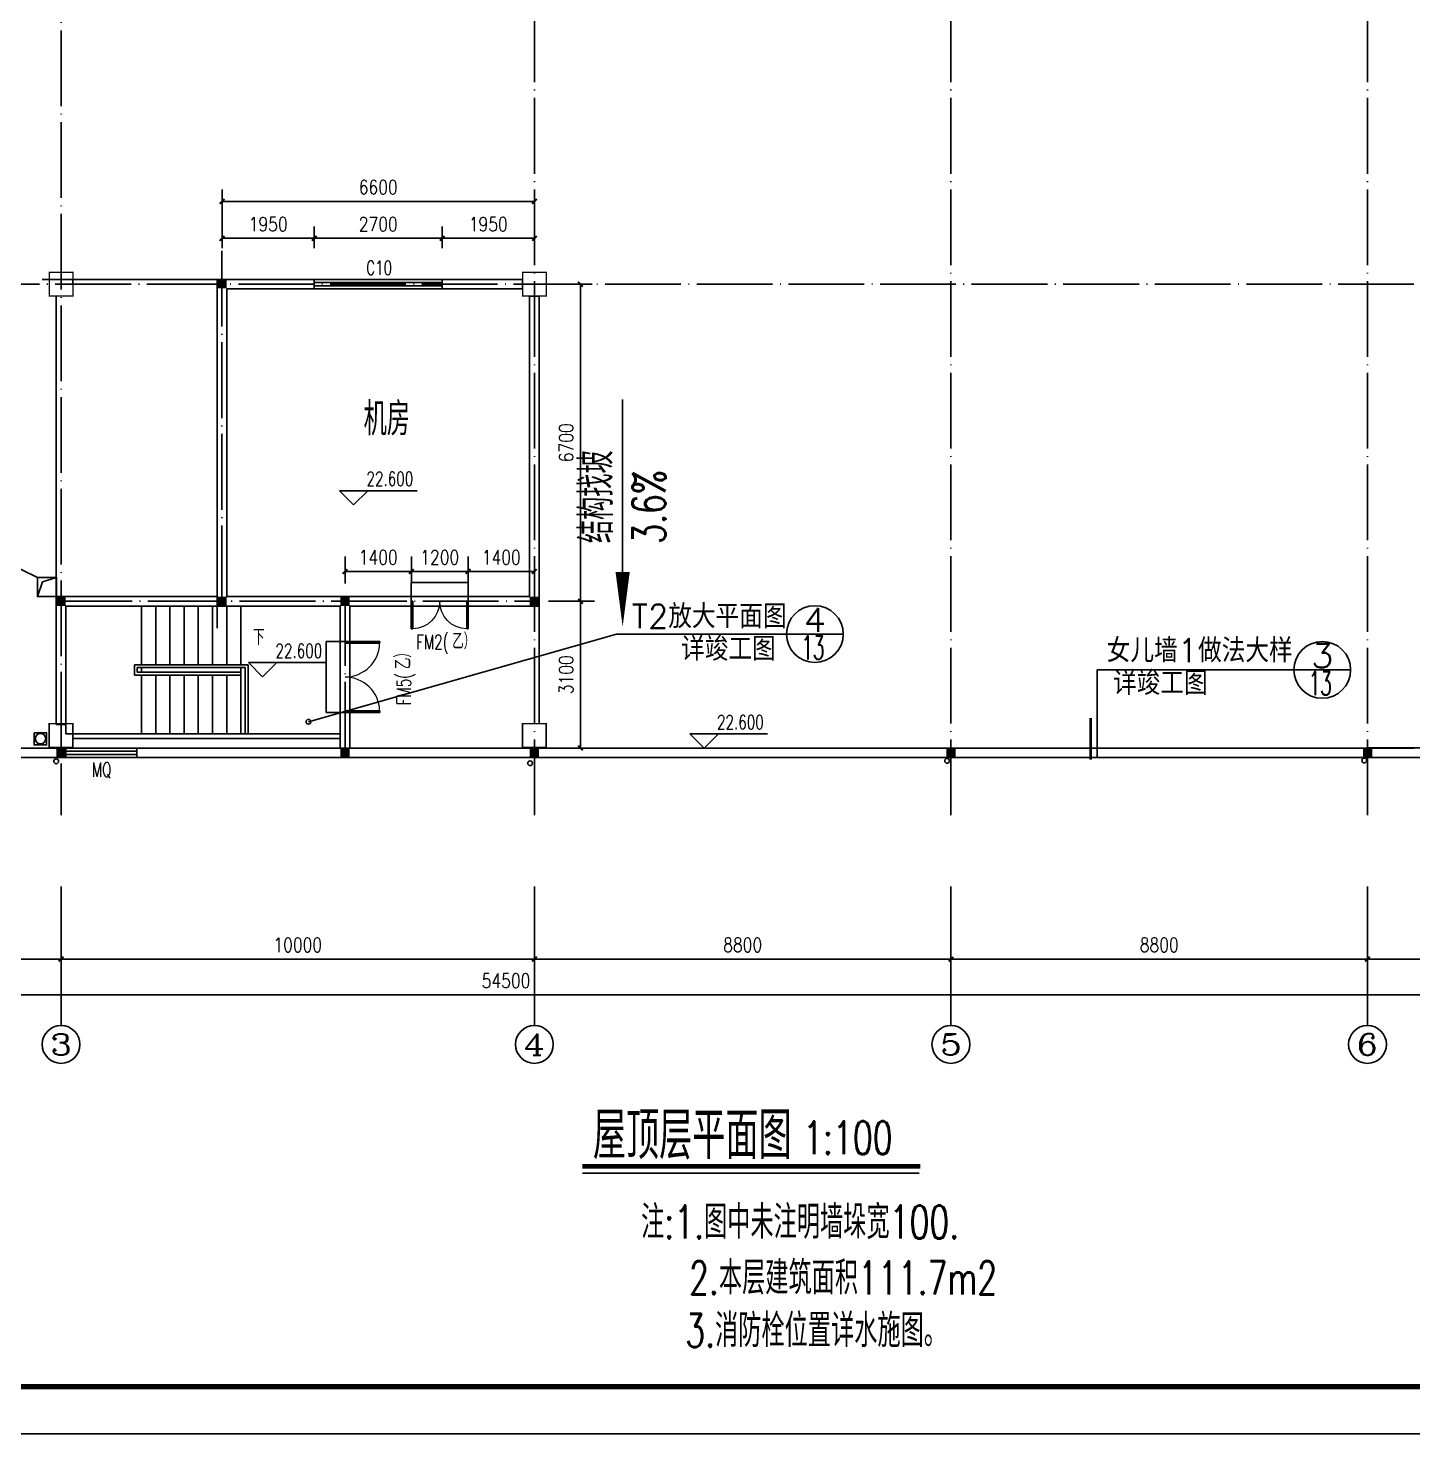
# Model space of a CAD drawing. Header units: millimetres. Extents: x 591771 to 1936534, y -622016 to 355666.
# Drawn here: x 623420 to 652675, y 34814 to 64514 of the extents above; entities that cross this region are included whole.
import ezdxf
from ezdxf.enums import TextEntityAlignment as Align

# ---------------------------------------------------------------- set-up
doc = ezdxf.new("R2010")
doc.units = ezdxf.units.MM
doc.header["$LTSCALE"] = 80
doc.linetypes.add('DOTE', pattern=[2.42, 2, -0.2, 0.02, -0.2])
for name, color, linetype in [('3T_WOOD', 230, 'Continuous'), ('\\M+5BDA8-\\M+5B1EA\\M+5B8DF', 3, 'Continuous'), ('\\M+5BDA8-\\M+5B3DF\\M+5B4E7', 3, 'Continuous'), ('\\M+5BDA8-\\M+5B4B0', 4, 'Continuous'), ('\\M+5BDA8-\\M+5BCFD\\M+5CDB7', 3, 'Continuous'), ('\\M+5BDA8-\\M+5C2A5\\M+5CCDD', 2, 'Continuous'), ('\\M+5BDA8-\\M+5C3C5', 4, 'Continuous'), ('\\M+5BDA8-\\M+5C3C5\\M+5B4B0\\M+5B1E0\\M+5BAC5', 7, 'Continuous'), ('\\M+5BDA8-\\M+5C7BD-\\M+5D7A9', 31, 'Continuous'), ('\\M+5BDA8-\\M+5D6E1', 17, 'DOTE'), ('\\M+5BDA8-\\M+5D6E1-\\M+5B1EA\\M+5D7A2', 3, 'Continuous'), ('\\M+5C1A2\\M+5C3E6\\M+5CFDF\\M+5CCF51', 7, 'Continuous'), ('\\M+5C1A2\\M+5C3E6\\M+5CFDF\\M+5CCF55', 140, 'Continuous'), ('\\M+5C1A2\\M+5C3E6\\M+5CFF4\\M+5CCF53', 252, 'Continuous'), ('\\M+5CDBC\\M+5BFF2', 252, 'Continuous'), ('\\M+5CEDD\\M+5C3E6\\M+5C0B8\\M+5B8CB', 2, 'Continuous'), ('AXIS', 3, 'Continuous'), ('AXIS_TEXT', 7, 'Continuous'), ('PUB_TEXT', 7, 'Continuous'), ('STAIR', 2, 'Continuous'), ('VPIPE-\\M+5D3EA\\M+5CBAE', 4, 'TG_Y'), ('WALL', 31, 'Continuous'), ('WINDOW_TEXT', 7, 'Continuous')]:
    doc.layers.add(name, color=color, linetype=linetype)
doc.styles.add('_HZTXT', font='txt.shx', dxfattribs={"width": 0.8, "bigfont": 'hztxt.shx'})
doc.styles.add('A-AXIS-LABEL', font='COMPLEX', dxfattribs={"bigfont": 'GBCBIG'})
doc.styles.add('A-STANDARD', font='SIMPLEX', dxfattribs={"bigfont": 'GBCBIG'})
doc.styles.add('A-WIN-LABEL', font='SIMPLEX', dxfattribs={"bigfont": 'GBCBIG'})
doc.styles.add('COMPLEX', font='COMPLEX')
doc.styles.add('DIM_FONT', font='SIMPLEX.shx', dxfattribs={"width": 0.8})
doc.styles.add('TG_LINETYPE', font='SIMPLEX', dxfattribs={"width": 0.75, "height": 2.5, "bigfont": 'HZTXT'})
doc.linetypes.add('TG_Y', pattern='A,2,-0.3,["Y",TG_LINETYPE,S=0.1,R=0,X=-0.23,Y=-0.15],0', length=2.3)
doc.dimstyles.new('DIMN', dxfattribs={"dimtxt": 300, "dimasz": 100, "dimexe": 250, "dimexo": 300, "dimgap": 150, "dimtad": 1, "dimdec": 0, "dimzin": 0, "dimdsep": 46, "dimtxsty": 'DIM_FONT', "dimblk": 'ARCHTICK', "dimcen": 0.09, "dimclrt": 7, "dimazin": 2, "dimtfac": 1, "dimtdec": 0, "dimtix": 1, "dimtmove": 2, "dimatfit": 3, "dimldrblk": 'ARCHTICK', "dimfxl": 0, "dimtolj": 1, "dimtzin": 0, "dimarcsym": 0})

# ---------------------------------------------------------------- blocks, each defined once
blk = doc.blocks.new('\\M+5CBAE\\M+5F4A4\\M+5BBFE')
at = {"layer": '\\M+5CEDD\\M+5C3E6\\M+5C0B8\\M+5B8CB', "linetype": 'ByBlock'}
blk.add_lwpolyline([(-385207, -521746), (-385075, -521746), (-385075, -521875), (-385207, -521875)], close=True, dxfattribs=at)
at = {"layer": 'AXIS'}
blk.add_circle((-385140, -521809), 55, dxfattribs=at)
blk = doc.blocks.new('_ArchTick')
at = {"color": 0, "linetype": 'ByBlock', "const_width": 0.4}
blk.add_lwpolyline([(-0.5, -0.5), (0.5, 0.5)], dxfattribs=at)
blk = doc.blocks.new('*D230')
at = {"layer": '\\M+5BDA8-\\M+5B3DF\\M+5B4E7', "color": 0, "lineweight": -2, "transparency": 16777216}
for p, q in [((627516, 59864), (627516, 61104)), ((634116, 59864), (634116, 61104)), ((627516, 60854), (634116, 60854))]:
    blk.add_line(p, q, dxfattribs=at)
at = {"layer": 'Defpoints', "color": 0, "transparency": 16777216}
for p in [(634116, 60854), (627516, 59564), (634116, 59564)]:
    blk.add_point(p, dxfattribs=at)
at = {"layer": '\\M+5BDA8-\\M+5B3DF\\M+5B4E7', "color": 0, "lineweight": -2, "transparency": 16777216, "xscale": 100, "yscale": 100, "zscale": 100, "rotation": 180}
blk.add_blockref('_ArchTick', (627516, 60854), dxfattribs=at)
at = {"layer": '\\M+5BDA8-\\M+5B3DF\\M+5B4E7', "color": 0, "lineweight": -2, "transparency": 16777216, "xscale": 100, "yscale": 100, "zscale": 100}
blk.add_blockref('_ArchTick', (634116, 60854), dxfattribs=at)
at = {"layer": '\\M+5BDA8-\\M+5B3DF\\M+5B4E7', "color": 7, "transparency": 16777216, "insert": (630816, 61154), "char_height": 300, "attachment_point": 5, "style": 'DIM_FONT'}
blk.add_mtext('\\A1;6600', dxfattribs=at)
blk = doc.blocks.new('*D337')
at = {"layer": '\\M+5BDA8-\\M+5B3DF\\M+5B4E7', "color": 0, "lineweight": -2, "transparency": 16777216}
for p, q in [((634416, 59104), (635338, 59104)), ((635088, 52404), (635088, 59104)), ((634416, 52404), (635338, 52404))]:
    blk.add_line(p, q, dxfattribs=at)
at = {"layer": 'Defpoints', "color": 0, "transparency": 16777216}
for p in [(634116, 59104), (635088, 59104), (634116, 52404)]:
    blk.add_point(p, dxfattribs=at)
at = {"layer": '\\M+5BDA8-\\M+5B3DF\\M+5B4E7', "color": 0, "lineweight": -2, "transparency": 16777216, "xscale": 100, "yscale": 100, "zscale": 100}
for p, rotation in [((635088, 59104), 90), ((635088, 52404), 270)]:
    blk.add_blockref('_ArchTick', p, dxfattribs=dict(at, rotation=rotation))
at = {"layer": '\\M+5BDA8-\\M+5B3DF\\M+5B4E7', "color": 7, "transparency": 16777216, "insert": (634788, 55754), "char_height": 300, "attachment_point": 5, "rotation": 90, "style": 'DIM_FONT'}
blk.add_mtext('\\A1;6700', dxfattribs=at)
blk = doc.blocks.new('*D338')
at = {"layer": '\\M+5BDA8-\\M+5B3DF\\M+5B4E7', "color": 0, "lineweight": -2, "transparency": 16777216}
for p, q in [((630116, 53351), (630116, 52784)), ((631516, 53351), (631516, 52784)), ((630116, 53034), (631516, 53034))]:
    blk.add_line(p, q, dxfattribs=at)
at = {"layer": 'Defpoints', "color": 0, "transparency": 16777216}
for p in [(630116, 53651), (631516, 53651), (631516, 53034)]:
    blk.add_point(p, dxfattribs=at)
at = {"layer": '\\M+5BDA8-\\M+5B3DF\\M+5B4E7', "color": 0, "lineweight": -2, "transparency": 16777216, "xscale": 100, "yscale": 100, "zscale": 100, "rotation": 180}
blk.add_blockref('_ArchTick', (630116, 53034), dxfattribs=at)
at = {"layer": '\\M+5BDA8-\\M+5B3DF\\M+5B4E7', "color": 0, "lineweight": -2, "transparency": 16777216, "xscale": 100, "yscale": 100, "zscale": 100}
blk.add_blockref('_ArchTick', (631516, 53034), dxfattribs=at)
at = {"layer": '\\M+5BDA8-\\M+5B3DF\\M+5B4E7', "color": 7, "transparency": 16777216, "insert": (630816, 53334), "char_height": 300, "attachment_point": 5, "style": 'DIM_FONT'}
blk.add_mtext('\\A1;1400', dxfattribs=at)
blk = doc.blocks.new('*D339')
at = {"layer": '\\M+5BDA8-\\M+5B3DF\\M+5B4E7', "color": 0, "lineweight": -2, "transparency": 16777216}
for p, q in [((631516, 53351), (631516, 52784)), ((632716, 53351), (632716, 52784)), ((631516, 53034), (632716, 53034))]:
    blk.add_line(p, q, dxfattribs=at)
at = {"layer": 'Defpoints', "color": 0, "transparency": 16777216}
for p in [(631516, 53651), (632716, 53651), (632716, 53034)]:
    blk.add_point(p, dxfattribs=at)
at = {"layer": '\\M+5BDA8-\\M+5B3DF\\M+5B4E7', "color": 0, "lineweight": -2, "transparency": 16777216, "xscale": 100, "yscale": 100, "zscale": 100, "rotation": 180}
blk.add_blockref('_ArchTick', (631516, 53034), dxfattribs=at)
at = {"layer": '\\M+5BDA8-\\M+5B3DF\\M+5B4E7', "color": 0, "lineweight": -2, "transparency": 16777216, "xscale": 100, "yscale": 100, "zscale": 100}
blk.add_blockref('_ArchTick', (632716, 53034), dxfattribs=at)
at = {"layer": '\\M+5BDA8-\\M+5B3DF\\M+5B4E7', "color": 7, "transparency": 16777216, "insert": (632116, 53334), "char_height": 300, "attachment_point": 5, "style": 'DIM_FONT'}
blk.add_mtext('\\A1;1200', dxfattribs=at)
blk = doc.blocks.new('*D340')
at = {"layer": '\\M+5BDA8-\\M+5B3DF\\M+5B4E7', "color": 0, "lineweight": -2, "transparency": 16777216}
for p, q in [((632716, 53351), (632716, 52784)), ((634116, 53351), (634116, 52784)), ((632716, 53034), (634116, 53034))]:
    blk.add_line(p, q, dxfattribs=at)
at = {"layer": 'Defpoints', "color": 0, "transparency": 16777216}
for p in [(632716, 53651), (634116, 53651), (634116, 53034)]:
    blk.add_point(p, dxfattribs=at)
at = {"layer": '\\M+5BDA8-\\M+5B3DF\\M+5B4E7', "color": 0, "lineweight": -2, "transparency": 16777216, "xscale": 100, "yscale": 100, "zscale": 100, "rotation": 180}
blk.add_blockref('_ArchTick', (632716, 53034), dxfattribs=at)
at = {"layer": '\\M+5BDA8-\\M+5B3DF\\M+5B4E7', "color": 0, "lineweight": -2, "transparency": 16777216, "xscale": 100, "yscale": 100, "zscale": 100}
blk.add_blockref('_ArchTick', (634116, 53034), dxfattribs=at)
at = {"layer": '\\M+5BDA8-\\M+5B3DF\\M+5B4E7', "color": 7, "transparency": 16777216, "insert": (633416, 53334), "char_height": 300, "attachment_point": 5, "style": 'DIM_FONT'}
blk.add_mtext('\\A1;1400', dxfattribs=at)
blk = doc.blocks.new('*D341')
at = {"layer": '\\M+5BDA8-\\M+5B3DF\\M+5B4E7', "color": 0, "lineweight": -2, "transparency": 16777216}
for p, q in [((627516, 59864), (627516, 60323)), ((629466, 59864), (629466, 60323)), ((627516, 60073), (629466, 60073))]:
    blk.add_line(p, q, dxfattribs=at)
at = {"layer": 'Defpoints', "color": 0, "transparency": 16777216}
for p in [(629466, 60073), (627516, 59564), (629466, 59564)]:
    blk.add_point(p, dxfattribs=at)
at = {"layer": '\\M+5BDA8-\\M+5B3DF\\M+5B4E7', "color": 0, "lineweight": -2, "transparency": 16777216, "xscale": 100, "yscale": 100, "zscale": 100, "rotation": 180}
blk.add_blockref('_ArchTick', (627516, 60073), dxfattribs=at)
at = {"layer": '\\M+5BDA8-\\M+5B3DF\\M+5B4E7', "color": 0, "lineweight": -2, "transparency": 16777216, "xscale": 100, "yscale": 100, "zscale": 100}
blk.add_blockref('_ArchTick', (629466, 60073), dxfattribs=at)
at = {"layer": '\\M+5BDA8-\\M+5B3DF\\M+5B4E7', "color": 7, "transparency": 16777216, "insert": (628491, 60373), "char_height": 300, "attachment_point": 5, "style": 'DIM_FONT'}
blk.add_mtext('\\A1;1950', dxfattribs=at)
blk = doc.blocks.new('*D342')
at = {"layer": '\\M+5BDA8-\\M+5B3DF\\M+5B4E7', "color": 0, "lineweight": -2, "transparency": 16777216}
for p, q in [((629466, 59864), (629466, 60323)), ((632166, 59864), (632166, 60323)), ((629466, 60073), (632166, 60073))]:
    blk.add_line(p, q, dxfattribs=at)
at = {"layer": 'Defpoints', "color": 0, "transparency": 16777216}
for p in [(632166, 60073), (629466, 59564), (632166, 59564)]:
    blk.add_point(p, dxfattribs=at)
at = {"layer": '\\M+5BDA8-\\M+5B3DF\\M+5B4E7', "color": 0, "lineweight": -2, "transparency": 16777216, "xscale": 100, "yscale": 100, "zscale": 100, "rotation": 180}
blk.add_blockref('_ArchTick', (629466, 60073), dxfattribs=at)
at = {"layer": '\\M+5BDA8-\\M+5B3DF\\M+5B4E7', "color": 0, "lineweight": -2, "transparency": 16777216, "xscale": 100, "yscale": 100, "zscale": 100}
blk.add_blockref('_ArchTick', (632166, 60073), dxfattribs=at)
at = {"layer": '\\M+5BDA8-\\M+5B3DF\\M+5B4E7', "color": 7, "transparency": 16777216, "insert": (630816, 60373), "char_height": 300, "attachment_point": 5, "style": 'DIM_FONT'}
blk.add_mtext('\\A1;2700', dxfattribs=at)
blk = doc.blocks.new('*D343')
at = {"layer": '\\M+5BDA8-\\M+5B3DF\\M+5B4E7', "color": 0, "lineweight": -2, "transparency": 16777216}
for p, q in [((632166, 59864), (632166, 60323)), ((634116, 59864), (634116, 60323)), ((632166, 60073), (634116, 60073))]:
    blk.add_line(p, q, dxfattribs=at)
at = {"layer": 'Defpoints', "color": 0, "transparency": 16777216}
for p in [(634116, 60073), (632166, 59564), (634116, 59564)]:
    blk.add_point(p, dxfattribs=at)
at = {"layer": '\\M+5BDA8-\\M+5B3DF\\M+5B4E7', "color": 0, "lineweight": -2, "transparency": 16777216, "xscale": 100, "yscale": 100, "zscale": 100, "rotation": 180}
blk.add_blockref('_ArchTick', (632166, 60073), dxfattribs=at)
at = {"layer": '\\M+5BDA8-\\M+5B3DF\\M+5B4E7', "color": 0, "lineweight": -2, "transparency": 16777216, "xscale": 100, "yscale": 100, "zscale": 100}
blk.add_blockref('_ArchTick', (634116, 60073), dxfattribs=at)
at = {"layer": '\\M+5BDA8-\\M+5B3DF\\M+5B4E7', "color": 7, "transparency": 16777216, "insert": (633141, 60373), "char_height": 300, "attachment_point": 5, "style": 'DIM_FONT'}
blk.add_mtext('\\A1;1950', dxfattribs=at)
blk = doc.blocks.new('*D600')
at = {"layer": '\\M+5BDA8-\\M+5B3DF\\M+5B4E7', "color": 0, "lineweight": -2, "transparency": 16777216}
for p, q in [((606266, 46548), (606266, 43838)), ((660766, 46548), (660766, 43838)), ((606266, 44088), (660766, 44088))]:
    blk.add_line(p, q, dxfattribs=at)
at = {"layer": 'Defpoints', "color": 0, "transparency": 16777216}
for p in [(606266, 46848), (660766, 46848), (660766, 44088)]:
    blk.add_point(p, dxfattribs=at)
at = {"layer": '\\M+5BDA8-\\M+5B3DF\\M+5B4E7', "color": 0, "lineweight": -2, "transparency": 16777216, "xscale": 100, "yscale": 100, "zscale": 100}
for p, rotation in [((606266, 44088), 180.000091276984), ((660766, 44088), 9.127698400224817e-05)]:
    blk.add_blockref('_ArchTick', p, dxfattribs=dict(at, rotation=rotation))
at = {"layer": '\\M+5BDA8-\\M+5B3DF\\M+5B4E7', "color": 7, "transparency": 16777216, "insert": (633516, 44388), "char_height": 300, "attachment_point": 5, "rotation": 0.0001, "style": 'DIM_FONT'}
blk.add_mtext('\\A1;54500', dxfattribs=at)
blk = doc.blocks.new('*D606')
at = {"layer": '\\M+5BDA8-\\M+5B3DF\\M+5B4E7', "color": 0, "lineweight": -2, "transparency": 16777216}
for p, q in [((635382, 52404), (634838, 52404)), ((635088, 49304), (635088, 52404)), ((635382, 49304), (634838, 49304))]:
    blk.add_line(p, q, dxfattribs=at)
at = {"layer": 'Defpoints', "color": 0, "transparency": 16777216}
for p in [(635088, 52404), (635682, 52404), (635682, 49304)]:
    blk.add_point(p, dxfattribs=at)
at = {"layer": '\\M+5BDA8-\\M+5B3DF\\M+5B4E7', "color": 0, "lineweight": -2, "transparency": 16777216, "xscale": 100, "yscale": 100, "zscale": 100}
for p, rotation in [((635088, 52404), 90), ((635088, 49304), 270)]:
    blk.add_blockref('_ArchTick', p, dxfattribs=dict(at, rotation=rotation))
at = {"layer": '\\M+5BDA8-\\M+5B3DF\\M+5B4E7', "color": 7, "transparency": 16777216, "insert": (634788, 50854), "char_height": 300, "attachment_point": 5, "rotation": 90, "style": 'DIM_FONT'}
blk.add_mtext('\\A1;3100', dxfattribs=at)
blk = doc.blocks.new('*D618')
at = {"layer": '\\M+5BDA8-\\M+5B3DF\\M+5B4E7', "color": 0, "lineweight": -2, "transparency": 16777216}
for p, q in [((615316, 46380), (615316, 44595)), ((624116, 46380), (624116, 44595)), ((615316, 44845), (624116, 44845))]:
    blk.add_line(p, q, dxfattribs=at)
at = {"layer": 'Defpoints', "color": 0, "transparency": 16777216}
for p in [(615316, 46680), (624116, 46680), (624116, 44845)]:
    blk.add_point(p, dxfattribs=at)
at = {"layer": '\\M+5BDA8-\\M+5B3DF\\M+5B4E7', "color": 0, "lineweight": -2, "transparency": 16777216, "xscale": 100, "yscale": 100, "zscale": 100, "rotation": 180}
blk.add_blockref('_ArchTick', (615316, 44845), dxfattribs=at)
at = {"layer": '\\M+5BDA8-\\M+5B3DF\\M+5B4E7', "color": 0, "lineweight": -2, "transparency": 16777216, "xscale": 100, "yscale": 100, "zscale": 100}
blk.add_blockref('_ArchTick', (624116, 44845), dxfattribs=at)
at = {"layer": '\\M+5BDA8-\\M+5B3DF\\M+5B4E7', "color": 7, "transparency": 16777216, "insert": (619716, 45145), "char_height": 300, "attachment_point": 5, "style": 'DIM_FONT'}
blk.add_mtext('\\A1;8800', dxfattribs=at)
blk = doc.blocks.new('*D619')
at = {"layer": '\\M+5BDA8-\\M+5B3DF\\M+5B4E7', "color": 0, "lineweight": -2, "transparency": 16777216}
for p, q in [((624116, 46380), (624116, 44595)), ((634116, 46380), (634116, 44595)), ((624116, 44845), (634116, 44845))]:
    blk.add_line(p, q, dxfattribs=at)
at = {"layer": 'Defpoints', "color": 0, "transparency": 16777216}
for p in [(624116, 46680), (634116, 46680), (634116, 44845)]:
    blk.add_point(p, dxfattribs=at)
at = {"layer": '\\M+5BDA8-\\M+5B3DF\\M+5B4E7', "color": 0, "lineweight": -2, "transparency": 16777216, "xscale": 100, "yscale": 100, "zscale": 100, "rotation": 180}
blk.add_blockref('_ArchTick', (624116, 44845), dxfattribs=at)
at = {"layer": '\\M+5BDA8-\\M+5B3DF\\M+5B4E7', "color": 0, "lineweight": -2, "transparency": 16777216, "xscale": 100, "yscale": 100, "zscale": 100}
blk.add_blockref('_ArchTick', (634116, 44845), dxfattribs=at)
at = {"layer": '\\M+5BDA8-\\M+5B3DF\\M+5B4E7', "color": 7, "transparency": 16777216, "insert": (629116, 45145), "char_height": 300, "attachment_point": 5, "style": 'DIM_FONT'}
blk.add_mtext('\\A1;10000', dxfattribs=at)
blk = doc.blocks.new('*D620')
at = {"layer": '\\M+5BDA8-\\M+5B3DF\\M+5B4E7', "color": 0, "lineweight": -2, "transparency": 16777216}
for p, q in [((634116, 46380), (634116, 44595)), ((642916, 46380), (642916, 44595)), ((634116, 44845), (642916, 44845))]:
    blk.add_line(p, q, dxfattribs=at)
at = {"layer": 'Defpoints', "color": 0, "transparency": 16777216}
for p in [(634116, 46680), (642916, 46680), (642916, 44845)]:
    blk.add_point(p, dxfattribs=at)
at = {"layer": '\\M+5BDA8-\\M+5B3DF\\M+5B4E7', "color": 0, "lineweight": -2, "transparency": 16777216, "xscale": 100, "yscale": 100, "zscale": 100, "rotation": 180}
blk.add_blockref('_ArchTick', (634116, 44845), dxfattribs=at)
at = {"layer": '\\M+5BDA8-\\M+5B3DF\\M+5B4E7', "color": 0, "lineweight": -2, "transparency": 16777216, "xscale": 100, "yscale": 100, "zscale": 100}
blk.add_blockref('_ArchTick', (642916, 44845), dxfattribs=at)
at = {"layer": '\\M+5BDA8-\\M+5B3DF\\M+5B4E7', "color": 7, "transparency": 16777216, "insert": (638516, 45145), "char_height": 300, "attachment_point": 5, "style": 'DIM_FONT'}
blk.add_mtext('\\A1;8800', dxfattribs=at)
blk = doc.blocks.new('*D621')
at = {"layer": '\\M+5BDA8-\\M+5B3DF\\M+5B4E7', "color": 0, "lineweight": -2, "transparency": 16777216}
for p, q in [((642916, 46380), (642916, 44595)), ((651716, 46380), (651716, 44595)), ((642916, 44845), (651716, 44845))]:
    blk.add_line(p, q, dxfattribs=at)
at = {"layer": 'Defpoints', "color": 0, "transparency": 16777216}
for p in [(642916, 46680), (651716, 46680), (651716, 44845)]:
    blk.add_point(p, dxfattribs=at)
at = {"layer": '\\M+5BDA8-\\M+5B3DF\\M+5B4E7', "color": 0, "lineweight": -2, "transparency": 16777216, "xscale": 100, "yscale": 100, "zscale": 100, "rotation": 180}
blk.add_blockref('_ArchTick', (642916, 44845), dxfattribs=at)
at = {"layer": '\\M+5BDA8-\\M+5B3DF\\M+5B4E7', "color": 0, "lineweight": -2, "transparency": 16777216, "xscale": 100, "yscale": 100, "zscale": 100}
blk.add_blockref('_ArchTick', (651716, 44845), dxfattribs=at)
at = {"layer": '\\M+5BDA8-\\M+5B3DF\\M+5B4E7', "color": 7, "transparency": 16777216, "insert": (647316, 45145), "char_height": 300, "attachment_point": 5, "style": 'DIM_FONT'}
blk.add_mtext('\\A1;8800', dxfattribs=at)
blk = doc.blocks.new('*D622')
at = {"layer": '\\M+5BDA8-\\M+5B3DF\\M+5B4E7', "color": 0, "lineweight": -2, "transparency": 16777216}
for p, q in [((651716, 46380), (651716, 44595)), ((660566, 46380), (660566, 44595)), ((651716, 44845), (660566, 44845))]:
    blk.add_line(p, q, dxfattribs=at)
at = {"layer": 'Defpoints', "color": 0, "transparency": 16777216}
for p in [(651716, 46680), (660566, 46680), (660566, 44845)]:
    blk.add_point(p, dxfattribs=at)
at = {"layer": '\\M+5BDA8-\\M+5B3DF\\M+5B4E7', "color": 0, "lineweight": -2, "transparency": 16777216, "xscale": 100, "yscale": 100, "zscale": 100, "rotation": 180}
blk.add_blockref('_ArchTick', (651716, 44845), dxfattribs=at)
at = {"layer": '\\M+5BDA8-\\M+5B3DF\\M+5B4E7', "color": 0, "lineweight": -2, "transparency": 16777216, "xscale": 100, "yscale": 100, "zscale": 100}
blk.add_blockref('_ArchTick', (660566, 44845), dxfattribs=at)
at = {"layer": '\\M+5BDA8-\\M+5B3DF\\M+5B4E7', "color": 7, "transparency": 16777216, "insert": (656141, 45145), "char_height": 300, "attachment_point": 5, "style": 'DIM_FONT'}
blk.add_mtext('\\A1;8850', dxfattribs=at)
blk = doc.blocks.new('\\M+5B6FE\\M+5CEAC\\M+5C3C5\\M+5BFE2$\\M+5CFB5\\M+5CDB3\\M+5CDBC\\M+5BFE2$00000108')
for p, q in [((-0.5, 0), (-0.5, 0.4875)), ((-0.475, 0.4875), (-0.5, 0.4875)), ((-0.475, 0), (-0.475, 0.4875)), ((0.475, 0), (0.475, 0.4875)), ((0.475, 0.4875), (0.5, 0.4875)), ((0.5, 0), (0.5, 0.4875)), ((-0.5, 0), (-0.475, 0)), ((0.5, 0), (0.475, 0))]:
    blk.add_line(p, q)
at = {"lineweight": 13}
for centre, start, end in [((-0.4875, 0), 0, 88.53072), ((0.4875, 0), 91.46928, 180)]:
    blk.add_arc(centre, 0.4875, start, end, dxfattribs=at)
blk = doc.blocks.new('_AXISO')
blk.add_circle((0, 0), 0.5)
at = {"layer": 'AXIS_TEXT', "style": 'COMPLEX'}
blk.add_attdef('A', text='', height=0.56, dxfattribs=at).set_placement((-0.25, -0.28), (0.25, -0.28), align=Align.FIT)
blk = doc.blocks.new('\\M+5B6FE\\M+5CEAC\\M+5B4B0\\M+5BFE2$\\M+5CFB5\\M+5CDB3\\M+5CDBC\\M+5BFE2$00000001')
at = {"color": 0}
for points in [[(-0.5, 0.5), (-0.5, -0.5)], [(-0.5, 0.5), (0.5, 0.5)], [(0.5, -0.5), (0.5, 0.5)], [(0.5, 0.167), (-0.5, 0.167)], [(0.5, -0.167), (-0.5, -0.167)], [(-0.5, -0.5), (0.5, -0.5)]]:
    blk.add_lwpolyline(points, dxfattribs=at)

msp = doc.modelspace()

# ---------------------------------------------------------------- hatches: boundary and pattern name
at = {"layer": '\\M+5C1A2\\M+5C3E6\\M+5CFF4\\M+5CCF53'}
for points in [[(627415.6, 59014.6), (627615.6, 59014.6), (627615.6, 59214.6), (627415.6, 59214.6)], [(624015.6, 52307.9), (624215.6, 52307.9), (624215.6, 52507.9), (624015.6, 52507.9)], [(627415.6, 52302.4), (627615.6, 52302.4), (627615.6, 52502.4), (627415.6, 52502.4)], [(630015.6, 52307.9), (630215.6, 52307.9), (630215.6, 52507.9), (630015.6, 52507.9)], [(634015.6, 52302.2), (634215.6, 52302.2), (634215.6, 52502.2), (634015.6, 52502.2)], [(624015.6, 49104.3), (624215.6, 49104.3), (624215.6, 49304.3), (624015.6, 49304.3)], [(630015.6, 49102.3), (630215.6, 49102.3), (630215.6, 49302.3), (630015.6, 49302.3)], [(634015.6, 49104.2), (634215.6, 49104.2), (634215.6, 49304.2), (634015.6, 49304.2)], [(642815.6, 49104.2), (643015.6, 49104.2), (643015.6, 49304.2), (642815.6, 49304.2)], [(651620.8, 49104.8), (651820.8, 49104.8), (651820.8, 49304.8), (651620.8, 49304.8)]]:
    msp.add_hatch(color=256, dxfattribs=at).paths.add_polyline_path(points)

# ---------------------------------------------------------------- linework, layer by layer
at = {"layer": '3T_WOOD'}
msp.add_line((633865.6, 59204.3), (633865.6, 59104.3), dxfattribs=at)
at = {"layer": '\\M+5BDA8-\\M+5B1EA\\M+5B8DF'}
for p, q in [((630296.9, 54440.9), (629996.9, 54740.9)), ((629996.9, 54740.9), (631636.9, 54740.9)), ((630296.9, 54440.9), (630596.9, 54740.9)), ((623615.8, 52904.3), (623026.9, 53195.3)), ((628374.2, 50810), (628074.2, 51110)), ((628074.2, 51110), (629714.2, 51110)), ((628374.2, 50810), (628674.2, 51110)), ((637702.4, 49304.3), (637402.4, 49604.3)), ((637402.4, 49604.3), (639042.4, 49604.3)), ((637702.4, 49304.3), (638002.4, 49604.3))]:
    msp.add_line(p, q, dxfattribs=at)
at = {"layer": '\\M+5BDA8-\\M+5B3DF\\M+5B4E7'}
for p, q in [((629340.4, 49858.7), (635852.3, 51711.8)), ((635852.3, 51711.8), (639374, 51711.8)), ((640640.7, 51711.8), (639374, 51711.8)), ((646005.2, 50956.1), (646005.1, 49104.3)), ((646005.2, 50956.1), (649526.8, 50956.1)), ((651360.2, 50956.1), (649526.8, 50956.1))]:
    msp.add_line(p, q, dxfattribs=at)
at = {"layer": '\\M+5BDA8-\\M+5B3DF\\M+5B4E7', "const_width": 50}
msp.add_lwpolyline([(645867.6, 49056.8), (645867.6, 49942.1)], dxfattribs=at)
at = {"layer": '\\M+5BDA8-\\M+5B3DF\\M+5B4E7'}
for centre, radius in [((640040.7, 51711.8), 600), ((650760.2, 50956.1), 600), ((629340.4, 49858.7), 50)]:
    msp.add_circle(centre, radius, dxfattribs=at)
at = {"layer": '\\M+5BDA8-\\M+5BCFD\\M+5CDB7'}
msp.add_lwpolyline([(628065.6, 51654.3, 0, 0, 0), (625015.6, 51654.3, 0, 0, 0), (625015.6, 50254.3, 0, 0, 0), (627465.6, 50254.3, 80, 0, 0), (627765.6, 50254.3, 0, 0, 0)], format="xyseb", dxfattribs=at)
at = {"layer": '\\M+5BDA8-\\M+5C2A5\\M+5CCDD'}
for p, q in [((625815.6, 52304.3), (624215.6, 52304.3)), ((624215.6, 52304.3), (624215.6, 49604.3)), ((625815.6, 52304.3), (627915.6, 52304.3)), ((625815.6, 52304.3), (625815.6, 51064.3)), ((625815.6, 51064.3), (625815.6, 52304.3)), ((626115.6, 52304.3), (626115.6, 51064.3)), ((626415.6, 52304.3), (626415.6, 51064.3)), ((626715.6, 52304.3), (626715.6, 51064.3)), ((627015.6, 52304.3), (627015.6, 51064.3)), ((627315.6, 52304.3), (627315.6, 51064.3)), ((627615.6, 52304.3), (627615.6, 51064.3)), ((627915.6, 52304.3), (627915.6, 51064.3)), ((625665.6, 50844.3), (625665.6, 51064.3)), ((625665.6, 51064.3), (628065.6, 51064.3)), ((627915.6, 50844.3), (625665.6, 50844.3)), ((625725.6, 50904.3), (625725.6, 51004.3)), ((625725.6, 51004.3), (628005.6, 51004.3)), ((627915.6, 50904.3), (625725.6, 50904.3)), ((625815.6, 51004.3), (627915.6, 51004.3)), ((625815.6, 50904.3), (625815.6, 51004.3)), ((627915.6, 50904.3), (625815.6, 50904.3)), ((625815.6, 49604.3), (625815.6, 50844.3)), ((625815.6, 49604.3), (625815.6, 50844.3)), ((626115.6, 49604.3), (626115.6, 50844.3)), ((626415.6, 49604.3), (626415.6, 50844.3)), ((626715.6, 49604.3), (626715.6, 50844.3)), ((627015.6, 49604.3), (627015.6, 50844.3)), ((627315.6, 49604.3), (627315.6, 50844.3)), ((627615.6, 49604.3), (627615.6, 50844.3)), ((627915.6, 50904.3), (627915.6, 51004.3)), ((627915.6, 50844.3), (627915.6, 50904.3)), ((627915.6, 50844.3), (627915.6, 50904.3)), ((627915.6, 49604.3), (627915.6, 50844.3)), ((628005.6, 51004.3), (628005.6, 49604.3)), ((628065.6, 51064.3), (628065.6, 49604.3)), ((624215.6, 49604.3), (625815.6, 49604.3)), ((627915.6, 49604.3), (625815.6, 49604.3)), ((628065.6, 49604.3), (628005.6, 49604.3))]:
    msp.add_line(p, q, dxfattribs=at)
at = {"layer": '\\M+5BDA8-\\M+5C3C5'}
for p, q in [((632715.6, 52804.3), (631515.6, 52804.3)), ((631515.6, 52504.3), (631515.6, 52804.3)), ((632715.6, 52504.3), (632715.6, 52804.3)), ((631515.6, 52504.3), (632715.6, 52504.3)), ((632715.6, 52304.3), (631515.6, 52304.3))]:
    msp.add_line(p, q, dxfattribs=at)
at = {"layer": '\\M+5BDA8-\\M+5C7BD-\\M+5D7A9'}
for p, q in [((627415.6, 59204.3), (624365.6, 59204.3)), ((627415.6, 59204.3), (627415.6, 52504.3)), ((629465.6, 59204.3), (627415.6, 59204.3)), ((629465.6, 59004.3), (629465.6, 59204.3)), ((633865.6, 59204.3), (632165.6, 59204.3)), ((632165.6, 59204.3), (632165.6, 59004.3)), ((633865.6, 59004.3), (633865.6, 59204.3)), ((624015.6, 58854.3), (624015.6, 52504.3)), ((627615.6, 59004.3), (627615.6, 52504.3)), ((627615.6, 59004.3), (629465.6, 59004.3)), ((632165.6, 59004.3), (633865.6, 59004.3)), ((634015.6, 58854.3), (634015.6, 52504.3)), ((634215.6, 58854.3), (634015.6, 58854.3)), ((634215.6, 58854.3), (634215.6, 52304.3)), ((624015.6, 52504.3), (624015.6, 49804.3)), ((624015.6, 52504.3), (627415.6, 52504.3)), ((624215.6, 52304.3), (624215.6, 49804.3)), ((624215.6, 52304.3), (627515.6, 52304.3)), ((627515.6, 52304.3), (630015.6, 52304.3)), ((627615.6, 52504.3), (630115.6, 52504.3)), ((630015.6, 52304.3), (630015.6, 51554.3)), ((631515.6, 52504.3), (630115.6, 52504.3)), ((630215.6, 51554.3), (630215.6, 52304.3)), ((630215.6, 52304.3), (631515.6, 52304.3)), ((631515.6, 52304.3), (631515.6, 52504.3)), ((634015.6, 52504.3), (632715.6, 52504.3)), ((632715.6, 52504.3), (632715.6, 52304.3)), ((632715.6, 52304.3), (634215.6, 52304.3)), ((634215.6, 52304.3), (634215.6, 49818.9)), ((630015.6, 51554.3), (630215.6, 51554.3)), ((630215.6, 50054.3), (630015.6, 50054.3)), ((630015.6, 50054.3), (630015.6, 49304.3)), ((630215.6, 49304.3), (630215.6, 50054.3)), ((624215.6, 49804.3), (624015.6, 49804.3)), ((615315.5, 49304.3), (623865.6, 49304.3)), ((623865.6, 49304.3), (624115.6, 49304.3)), ((624215.6, 49304.3), (624115.6, 49304.3)), ((624215.6, 49104.3), (624215.6, 49304.3)), ((630015.6, 49304.3), (625715.6, 49304.3)), ((625715.6, 49304.3), (625715.6, 49104.3)), ((630215.6, 49304.3), (634115.6, 49304.3)), ((634115.6, 49304.2), (642920.1, 49304.2)), ((642920.1, 49304.2), (651720, 49304.3)), ((651720, 49305.9), (660566, 49304.3)), ((615315.5, 49104.3), (623865.6, 49104.3)), ((623865.6, 49104.3), (624115.6, 49104.3)), ((624115.6, 49104.3), (624215.6, 49104.3)), ((625715.6, 49104.3), (630115.6, 49104.3)), ((630115.6, 49104.3), (634115.6, 49104.3)), ((634115.6, 49104.2), (642920.1, 49104.2)), ((642920.1, 49104.2), (651720, 49104.3)), ((651720, 49105.9), (660766, 49104.3))]:
    msp.add_line(p, q, dxfattribs=at)
at = {"layer": '\\M+5BDA8-\\M+5D6E1', "ltscale": 10}
for p, q in [((624115.6, 85758.8), (624115.6, 47886.6)), ((634115.6, 47886.6), (634115.6, 85758.8)), ((642915.6, 47886.6), (642915.6, 85758.8)), ((651715.6, 47886.6), (651715.6, 85758.8)), ((627515.6, 52404.3), (627515.6, 59962.4)), ((662377.4, 59104.3), (604149.1, 59104.3)), ((624015.6, 52404.3), (634215.6, 52404.3)), ((630115.6, 49104.3), (630115.6, 52504.3)), ((662377.4, 49304.3), (604149.1, 49304.3))]:
    msp.add_line(p, q, dxfattribs=at)
at = {"layer": '\\M+5BDA8-\\M+5D6E1-\\M+5B1EA\\M+5D7A2'}
for p, q in [((624115.6, 45442.9), (624115.6, 43442.9)), ((634115.6, 45144.9), (634115.6, 43442.9)), ((642915.6, 45144.9), (642915.6, 43442.9)), ((651715.6, 45144.9), (651715.6, 43442.9))]:
    msp.add_line(p, q, dxfattribs=at)
at = {"layer": '\\M+5C1A2\\M+5C3E6\\M+5CFDF\\M+5CCF51'}
for p, q in [((624365.6, 59204.3), (623717.2, 59204.3)), ((624365.6, 59204.3), (624365.6, 59104.3)), ((627415.6, 52504.3), (627415.6, 51836.8))]:
    msp.add_line(p, q, dxfattribs=at)
at = {"layer": '\\M+5C1A2\\M+5C3E6\\M+5CFDF\\M+5CCF55'}
for p, q in [((635980, 56665.9), (635980, 53023.9)), ((629715.6, 51554.3), (629715.6, 50054.3)), ((630015.6, 51554.3), (629715.6, 51554.3)), ((630015.6, 51554.3), (630015.6, 50054.3)), ((630215.6, 51554.3), (630215.6, 50054.3)), ((630015.6, 50054.3), (629715.6, 50054.3)), ((624365, 49604.3), (630015.6, 49604.3)), ((624365, 49504.3), (630015.6, 49504.3))]:
    msp.add_line(p, q, dxfattribs=at)
msp.add_lwpolyline([(635980, 53023.9, 300, 0, 0), (635980, 51867.9, 0, 0, 0)], format="xyseb", dxfattribs=at)
at = {"layer": '\\M+5C1A2\\M+5C3E6\\M+5CFF4\\M+5CCF53'}
msp.add_line((630990.8, 49304.3), (633090.8, 49304.3), dxfattribs=at)
at = {"layer": '\\M+5C1A2\\M+5C3E6\\M+5CFF4\\M+5CCF53', "const_width": 30}
for points in [[(623865.6, 59354.3), (624365.6, 59354.3), (624365.6, 58854.3), (623865.6, 58854.3), (623865.6, 59354.3)], [(633865.6, 59354.3), (634365.6, 59354.3), (634365.6, 58854.3), (633865.6, 58854.3), (633865.6, 59354.3)], [(623865, 49820), (624365, 49820), (624365, 49320), (623865, 49320), (623865, 49820)], [(633865, 49818.9), (634365, 49818.9), (634365, 49318.9), (633865, 49318.9), (633865, 49818.9)]]:
    msp.add_lwpolyline(points, dxfattribs=at)
at = {"layer": '\\M+5CDBC\\M+5BFF2', "color": 2}
msp.add_lwpolyline([(595259.9, 34814.3), (679359.9, 34814.3), (679359.9, 94214.3), (595259.9, 94214.3)], close=True, dxfattribs=at)
at = {"layer": '\\M+5CDBC\\M+5BFF2', "color": 2, "const_width": 112.5}
msp.add_lwpolyline([(596260, 35814.3), (678359.9, 35814.3), (678359.9, 93214.3), (596260, 93214.3)], close=True, dxfattribs=at)
at = {"layer": 'AXIS'}
msp.add_line((635131.3, 40319.6), (642245.1, 40319.6), dxfattribs=at)
at = {"layer": 'AXIS', "const_width": 100}
msp.add_lwpolyline([(635131.3, 40469.6), (642270.8, 40469.6)], dxfattribs=at)
at = {"layer": 'PUB_TEXT'}
for points in [[(623615.8, 52904.3), (623615.8, 52504.3), (624015.8, 52504.3), (624015.8, 52904.3), (623615.8, 52904.3)], [(623615.8, 52504.3), (623722.2, 52815), (624015.8, 52904.3)]]:
    msp.add_lwpolyline(points, dxfattribs=at)
at = {"layer": 'STAIR'}
msp.add_line((624365.6, 49304.3), (627215.6, 49304.3), dxfattribs=at)
at = {"layer": 'VPIPE-\\M+5D3EA\\M+5CBAE', "linetype": 'Continuous'}
for centre in [(624012.3, 49023.6), (634025.8, 48983.2), (642833.9, 49034), (651647.7, 49041.2)]:
    msp.add_circle(centre, 50, dxfattribs=at)
at = {"layer": 'WALL'}
msp.add_line((626915.6, 49304.3), (626465.6, 49304.3), dxfattribs=at)

# ---------------------------------------------------------------- block references
at = {"layer": '\\M+5BDA8-\\M+5B4B0'}
ref = msp.add_blockref('\\M+5B6FE\\M+5CEAC\\M+5B4B0\\M+5BFE2$\\M+5CFB5\\M+5CDB3\\M+5CDBC\\M+5BFE2$00000001', (630815.6, 59104.3), dxfattribs=dict(at, xscale=2700, yscale=200, zscale=200))
ref.add_attrib('A', 'C10', (630560.6, 59299.5), dxfattribs={"layer": '\\M+5BDA8-\\M+5C3C5\\M+5B4B0\\M+5B1E0\\M+5BAC5', "height": 297.5, "style": 'A-WIN-LABEL', "width": 0.705882})
ref = msp.add_blockref('\\M+5B6FE\\M+5CEAC\\M+5B4B0\\M+5BFE2$\\M+5CFB5\\M+5CDB3\\M+5CDBC\\M+5BFE2$00000001', (624965.6, 49204.3), dxfattribs=dict(at, xscale=1500, yscale=-200, zscale=200, rotation=359.9999875395847))
ref.add_attrib('A', 'MQ', (624765.6, 48698.9), dxfattribs={"layer": '\\M+5BDA8-\\M+5C3C5\\M+5B4B0\\M+5B1E0\\M+5BAC5', "height": 297.5, "rotation": 359.99999, "style": 'A-WIN-LABEL', "width": 0.705882})
at = {"layer": '\\M+5BDA8-\\M+5C3C5', "xscale": 1200, "yscale": -1200, "zscale": 200}
msp.add_blockref('\\M+5B6FE\\M+5CEAC\\M+5C3C5\\M+5BFE2$\\M+5CFB5\\M+5CDB3\\M+5CDBC\\M+5BFE2$00000108', (632115.6, 52404.3), dxfattribs=at)
at = {"layer": '\\M+5BDA8-\\M+5C3C5', "xscale": 1500, "yscale": 1500, "zscale": 200, "rotation": 270.0000000026021}
msp.add_blockref('\\M+5B6FE\\M+5CEAC\\M+5C3C5\\M+5BFE2$\\M+5CFB5\\M+5CDB3\\M+5CDBC\\M+5BFE2$00000108', (630115.6, 50804.3), dxfattribs=at)
at = {"layer": '\\M+5BDA8-\\M+5D6E1-\\M+5B1EA\\M+5D7A2'}
ref = msp.add_blockref('_AXISO', (624115.6, 43042.9), dxfattribs=dict(at, xscale=800, yscale=800, zscale=800))
ref.add_attrib('A', '3', dxfattribs={"layer": 'AXIS_TEXT', "height": 452.5, "style": 'A-AXIS-LABEL', "width": 1.5}).set_placement((623889.4, 42816.7), (624341.9, 42816.7), align=Align.FIT)
ref = msp.add_blockref('_AXISO', (634115.6, 43042.9), dxfattribs=dict(at, xscale=800, yscale=800, zscale=800))
ref.add_attrib('A', '4', dxfattribs={"layer": 'AXIS_TEXT', "height": 452.5, "style": 'A-AXIS-LABEL', "width": 1.3125}).set_placement((633889.4, 42816.7), (634341.9, 42816.7), align=Align.FIT)
ref = msp.add_blockref('_AXISO', (642915.6, 43042.9), dxfattribs=dict(at, xscale=800, yscale=800, zscale=800))
ref.add_attrib('A', '5', dxfattribs={"layer": 'AXIS_TEXT', "height": 452.5, "style": 'A-AXIS-LABEL', "width": 1.5}).set_placement((642689.4, 42816.7), (643141.9, 42816.7), align=Align.FIT)
ref = msp.add_blockref('_AXISO', (651715.6, 43042.9), dxfattribs=dict(at, xscale=800, yscale=800, zscale=800))
ref.add_attrib('A', '6', dxfattribs={"layer": 'AXIS_TEXT', "height": 452.5, "style": 'A-AXIS-LABEL', "width": 1.5}).set_placement((651489.4, 42816.7), (651941.9, 42816.7), align=Align.FIT)
at = {"layer": '\\M+5CEDD\\M+5C3E6\\M+5C0B8\\M+5B8CB', "xscale": 2, "yscale": 2, "zscale": 2}
msp.add_blockref('\\M+5CBAE\\M+5F4A4\\M+5BBFE', (1393960.9, 1093120.3), dxfattribs=at)

# ---------------------------------------------------------------- texts
at = {"layer": '\\M+5BDA8-\\M+5C3C5\\M+5B4B0\\M+5B1E0\\M+5BAC5', "style": 'A-WIN-LABEL', "width": 0.705882}
msp.add_text('FM2(', height=297.5, dxfattribs=at).set_placement((631619.2, 51395.1))
at = {"layer": '\\M+5BDA8-\\M+5C3C5\\M+5B4B0\\M+5B1E0\\M+5BAC5', "style": 'A-WIN-LABEL'}
msp.add_text('乙）', height=337.59, dxfattribs=at).set_placement((632379.2, 51395.1))
msp.add_text('乙）', height=337.59, rotation=90, dxfattribs=at).set_placement((631507.7, 50970.8))
at = {"layer": '\\M+5BDA8-\\M+5C3C5\\M+5B4B0\\M+5B1E0\\M+5BAC5', "style": 'A-WIN-LABEL', "width": 0.705882}
msp.add_text('FM5(', height=297.5, rotation=90, dxfattribs=at).set_placement((631507.7, 50210.8))
at = {"layer": 'PUB_TEXT', "lineweight": 25, "style": '_HZTXT', "width": 0.7}
for s, height, p in [('机房', 700, (630507.2, 55906.7)), ('屋顶层平面图', 1000, (635351.2, 40619.4)), ('1:100', 700, (639793.4, 40720.9)), ('注:1.图中未注明墙垛宽100.', 700, (636369.8, 38939.6)), ('2.本层建筑面积111.7m2', 700, (637383.4, 37760)), ('3.消防栓位置详水施图。', 700, (637302.2, 36648.6))]:
    msp.add_text(s, height=height, dxfattribs=at).set_placement(p)
for s, p in [('结构找坡', (635773.6, 53633.5)), ('3.6%%%', (636886, 53619.4))]:
    msp.add_text(s, height=700, rotation=90, dxfattribs=at).set_placement(p)
at = {"layer": 'PUB_TEXT', "style": 'A-STANDARD', "width": 0.705882}
for p in [(630566.9, 54841), (628644.2, 51210.1), (637972.4, 49704.4)]:
    msp.add_text('22.600', height=297.5, dxfattribs=at).set_placement(p)
at = {"layer": 'PUB_TEXT'}
for s, height, style, p in [('T2放大平面图', 500, '_HZTXT', (636172.1, 51836.4)), ('下', 337.6, 'A-STANDARD', (628170.6, 51479.3)), ('详竣工图', 500, '_HZTXT', (637214.2, 51148.3)), ('女儿墙1做法大样', 500, '_HZTXT', (646207.4, 51115.9)), ('详竣工图', 500, '_HZTXT', (646339.3, 50427.7))]:
    msp.add_text(s, height=height, dxfattribs=dict(at, style=style)).set_placement(p)
at = {"layer": 'WINDOW_TEXT', "style": '_HZTXT'}
for s, width, p, p2 in [('4', 1.352374, (639799.2, 51760.1), (640282.1, 51760.1)), ('13', 0.676187, (639757.5, 51176.5), (640240.5, 51176.5)), ('3', 1.448972, (650518.7, 51004.4), (651001.7, 51004.4)), ('13', 0.676187, (650477, 50420.7), (650960, 50420.7))]:
    msp.add_text(s, height=500, dxfattribs=dict(at, width=width)).set_placement(p, p2, align=Align.FIT)

# ---------------------------------------------------------------- dimensions: what is measured, and where the dimension line sits
at = {"layer": '\\M+5BDA8-\\M+5B3DF\\M+5B4E7'}
for p1, p2, distance, picture, middle in [((627515.6, 59563.7), (634115.6, 59563.7), 1289.8, '*D230', (630815.6, 61153.5)), ((627515.6, 59563.7), (629465.6, 59563.7), 509.4, '*D341', (628490.6, 60373.1)), ((629465.6, 59563.7), (632165.6, 59563.7), 509.4, '*D342', (630815.6, 60373.1)), ((632165.6, 59563.7), (634115.6, 59563.7), 509.4, '*D343', (633140.6, 60373.1)), ((634115.6, 52404.3), (634115.6, 59104.3), -972.3, '*D337', (634788, 55754.3)), ((630115.6, 53651.1), (631515.6, 53651.1), -617.3, '*D338', (630815.6, 53333.8)), ((631515.6, 53651.1), (632715.6, 53651.1), -617.3, '*D339', (632115.6, 53333.8)), ((632715.6, 53651.1), (634115.6, 53651.1), -617.3, '*D340', (633415.6, 53333.8)), ((635681.6, 49304.3), (635681.6, 52404.3), 593.6, '*D606', (634788, 50854.3)), ((606265.6, 46848.1), (660766, 46848.2), -2759.9, '*D600', (633515.8, 44388.2)), ((615315.5, 46680.3), (624115.6, 46680.3), -1835.5, '*D618', (619715.6, 45144.9)), ((624115.6, 46680.3), (634115.6, 46680.3), -1835.5, '*D619', (629115.6, 45144.9)), ((634115.6, 46680.3), (642915.6, 46680.3), -1835.5, '*D620', (638515.6, 45144.9)), ((642915.6, 46680.3), (651715.6, 46680.3), -1835.5, '*D621', (647315.6, 45144.9)), ((651715.6, 46680.3), (660566, 46680.3), -1835.5, '*D622', (656140.8, 45144.9))]:
    dim = msp.add_aligned_dim(p1=p1, p2=p2, distance=distance, dimstyle='DIMN', dxfattribs=at)
    dim.commit()
    dim.dimension.update_dxf_attribs({"geometry": picture, "text_midpoint": middle})

doc.saveas('drawing.dxf')
